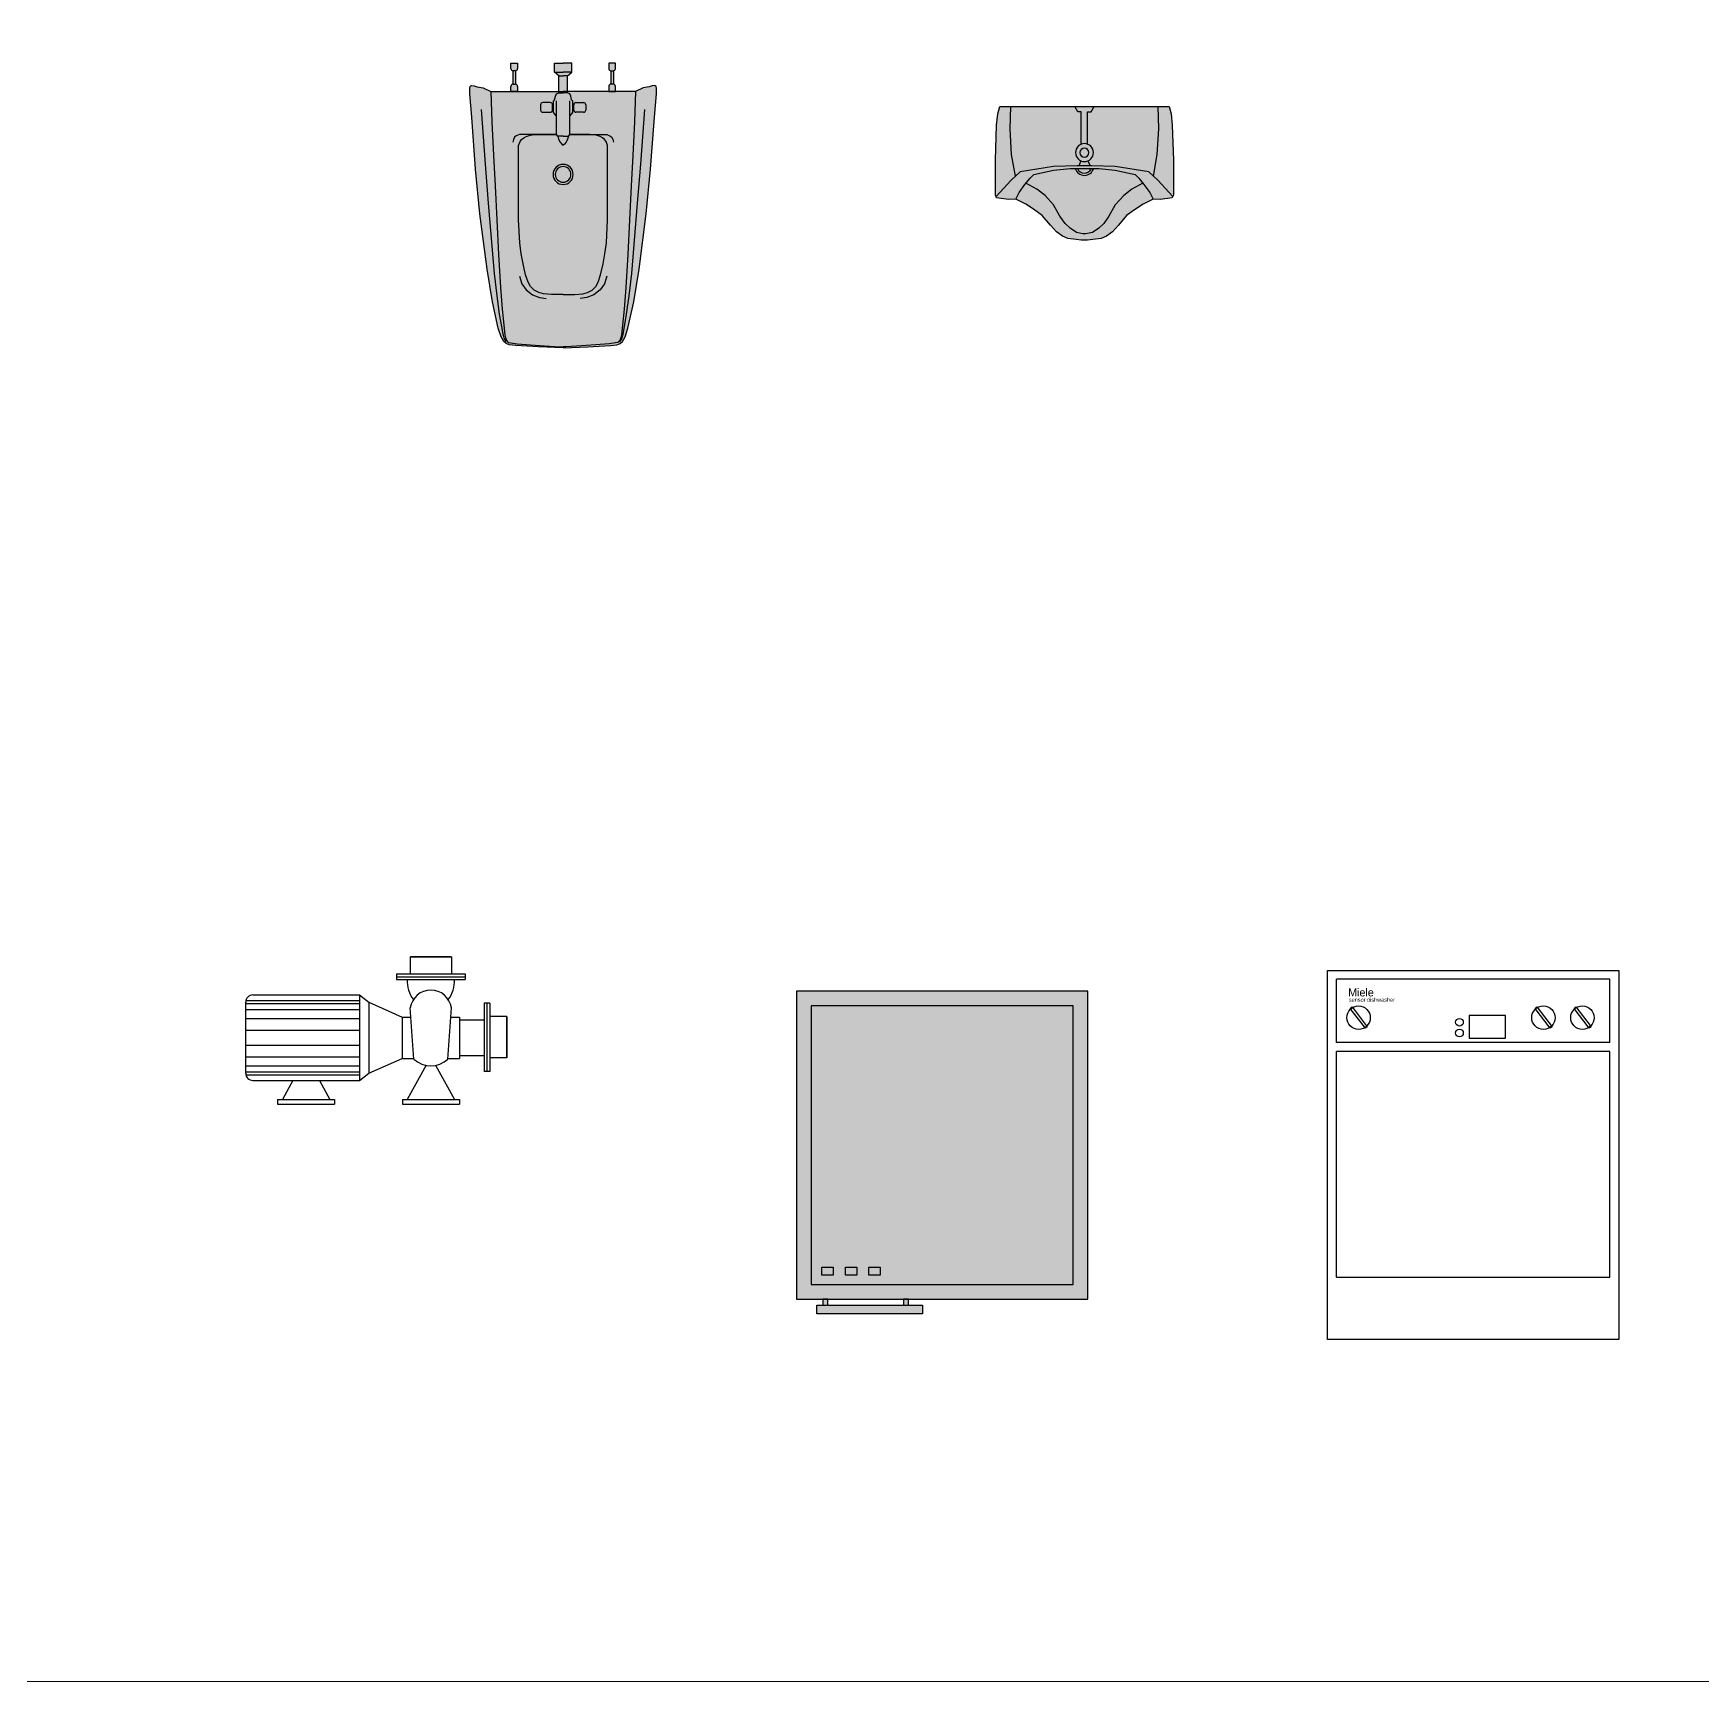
# Model space of a CAD drawing. Header units: millimetres. Extents: x 21129 to 2803301, y -510327 to 166837.
# Drawn here: x 324100 to 327854, y -266032 to -262325 of the extents above; entities that cross this region are included whole.
import ezdxf

# ---------------------------------------------------------------- set-up
doc = ezdxf.new("R2010")
doc.units = ezdxf.units.MM
doc.layers.add('....03_TNT_A_THIN', color=251, linetype='Continuous', lineweight=13, transparency=0.5)
doc.layers.add('....12_TNT_F_FURNITURE', color=27, linetype='Continuous', transparency=0.5)
doc.layers.add('....20_TNT_N_TEXT', color=9, linetype='Continuous')
doc.layers.add('TNT-Funiture', color=27, linetype='Continuous')
doc.styles.add('.TNT_A_TXT_3_NOTE', font='uromans.shx', dxfattribs={"width": 0.8})

# ---------------------------------------------------------------- blocks, each defined once
blk = doc.blocks.new('A$C36EE7307')
at = {"layer": 'TNT-Funiture'}
h = blk.add_hatch(color=253, dxfattribs=at)
h.paths.add_polyline_path([(257.430001927889, 17.49046687793452), (41.45990524219815, 17.49046687793452), (41.45990524219815, 0.0005296106683090329), (257.430001927889, 0.0005296106683090329)])
h.paths.add_polyline_path([(64.20281191158574, 29.97887991031166), (53.5474314232124, 29.97887991025345), (53.5474314232124, 17.49046687793452), (64.20281191158574, 17.49046687793452)])
h.paths.add_polyline_path([(229.1648232707521, 29.97887991031166), (218.5094427823788, 29.97887991031166), (218.5094427823788, 17.49046687793452), (229.1648232707521, 17.49046687793452)])
h.paths.add_polyline_path([(0.0007610924076288939, 29.97887991031166), (595.0007610924076, 29.97887991031166), (595.0007610924076, 658.9788799103117), (0.0007610924076288939, 658.9788799103117)])
for points in [[(0.0007610924076288939, 29.97887991031166), (595.0007610924076, 29.97887991031166), (595.0007610924076, 658.9788799103117), (0.0007610924076288939, 658.9788799103117)], [(30.00076109240763, 59.97887991031166), (565.0007610924076, 59.97887991031166), (565.0007610924076, 628.9788799103117), (30.00076109229121, 628.9788799103117)], [(51.83108210202772, 95.57782688736916), (74.95052098610904, 95.57782688736916), (74.95052098610904, 78.78407360299025), (51.83108210202772, 78.78407360299025)], [(99.96044030354824, 95.57782688736916), (123.079879187746, 95.57782688736916), (123.079879187746, 78.78407360299025), (99.96044030354824, 78.78407360299025)], [(148.0897985051852, 95.57782688736916), (171.2092373893829, 95.57782688736916), (171.2092373893829, 78.78407360299025), (148.0897985051852, 78.78407360299025)], [(41.45990524219815, 17.49046687793452), (257.430001927889, 17.49046687793452), (257.430001927889, 0.0005296106683090329), (41.45990524219815, 0.0005296106683090329)], [(53.5474314232124, 17.49046687793452), (64.20281191158574, 17.49046687793452), (64.20281191158574, 29.97887991031166), (53.5474314232124, 29.97887991031166)], [(218.5094427823788, 17.49046687793452), (229.1648232707521, 17.49046687793452), (229.1648232707521, 29.97887991031166), (218.5094427823788, 29.97887991031166)]]:
    blk.add_lwpolyline(points, close=True, dxfattribs=at)
blk = doc.blocks.new('A$C732C0737')
at = {"layer": 'TNT-Funiture'}
blk.add_hatch(color=253, dxfattribs=at).paths.add_polyline_path([(415.2480752014089, 519.0697327528615), (420.0005556308315, 571.4521077593672), (420.0005556308315, 584.003619707597), (419.0239381818683, 587.5623953340692), (417.3822586252354, 589.4786529513658), (415.1933525497443, 590.0000957435695), (410.2683138797292, 588.9311469484819), (403.1543691336992, 587.0148893307778), (389.6789128461969, 584.8522499940591), (372.6328002632363, 576.3248835066915), (327.5103265807265, 576.3248835067498), (327.5103265807265, 588.0967426954885, 0.3857342925215215), (323.0005556308897, 593.0726522081532), (323.0005556308897, 623.2523270421661, 0.3857342925215215), (327.5103265807265, 628.2282365548308), (327.5103265807265, 640.0000957435695), (312.4907846809365, 640.0000957435695), (312.4907846809947, 628.2282365548308, 0.3857342925245515), (317.0005556308897, 623.2523270421661), (317.0005556308897, 593.0726522081532, 0.3857342925267025), (312.4907846809947, 588.0967426954885), (312.4907846809947, 576.3248835067498), (219.7684752604691, 576.3248835067498), (219.7684752604691, 611.5829611382796), (229.2560166617623, 620.080666102469), (229.2560166617623, 640.0000957435695), (210.0005556308897, 640.0000957435695), (190.7450946000172, 640.0000957435695), (190.7450946000172, 620.080666102469), (200.2326360012521, 611.5829611383379), (200.2326360012521, 576.3248835067498), (107.5103265807847, 576.324883506808), (107.5103265807847, 588.0967426954885, 0.3857342925267025), (103.0005556308897, 593.0726522081532), (103.0005556308897, 623.2523270421661, 0.3857342925245515), (107.5103265807847, 628.2282365548308), (107.5103265807847, 640.0000957435695), (92.4907846810529, 640.0000957435695), (92.4907846810529, 628.2282365548308, 0.3857342925215215), (97.00055563088972, 623.2523270421661), (97.00055563088972, 593.0726522081532, 0.3857342925215215), (92.4907846810529, 588.0967426954885), (92.4907846809947, 576.3248835067498), (47.36831099860137, 576.3248835067498), (30.32219841558253, 584.8522499941173), (16.84674212703248, 587.0148893310106), (9.732797383214347, 588.9311469481327), (4.807758712209761, 590.0000957435695), (2.618852636602242, 589.4786529513076), (0.9771730796783231, 587.5623953339527), (0.0005556308897212148, 584.0036197073641), (0.0005556308897212148, 571.4521077589015), (4.753036059846636, 519.0697327592061), (13.27609235187992, 402.1230344504002), (23.01672438817332, 301.0128662549541), (38.84525470738299, 176.7569953987258), (51.02104475267697, 103.6653056099312), (64.1476425047731, 44.54180033312878), (70.72804465400986, 24.79061882110545), (76.80225901381345, 14.15536449017236), (81.8641043137759, 9.597400899394415), (88.95068773353705, 6.558755529404152), (103.6300423626089, 5.039437308791094), (154.2485018790467, 2.000791938742623), (210.0005556310061, 9.574356954544783e-05), (265.7526093820925, 2.000791938684415), (316.3710688997526, 5.039437308791094), (331.0504235283588, 6.558755529404152), (338.1370069479453, 9.59740089951083), (343.1988522479078, 14.15536449034698), (349.2730666077696, 24.79061882122187), (355.8534687570063, 44.5418003333034), (368.9800665093353, 103.6653056109208), (381.1558565545129, 176.7569953986676), (396.9843868737225, 301.012866254081), (406.7250189099577, 402.1230344481883)])
for p, q in [((92.4907846809947, 640.0000957435695), (107.5103265807265, 640.0000957435695)), ((92.4907846809947, 628.2282365548308), (92.4907846809947, 640.0000957435695)), ((92.4907846809947, 640.0000957435695), (107.5103265807265, 640.0000957435695)), ((107.5103265807265, 640.0000957435695), (107.5103265807265, 628.2282365548308)), ((190.7450946000172, 620.080666102469), (190.7450946000172, 640.0000957435695)), ((190.7450946000172, 640.0000957435695), (210.0005556308897, 640.0000957435695)), ((229.2560166617623, 640.0000957435695), (210.0005556308897, 640.0000957435695)), ((229.2560166617623, 620.080666102469), (229.2560166617623, 640.0000957435695)), ((327.5103265807265, 640.0000957435695), (312.4907846809947, 640.0000957435695)), ((312.4907846809947, 640.0000957435695), (312.4907846809947, 628.2282365548308)), ((327.5103265807265, 640.0000957435695), (312.4907846809947, 640.0000957435695)), ((327.5103265807265, 628.2282365548308), (327.5103265807265, 640.0000957435695)), ((97.00055563088972, 623.2282365548308), (97.00055563088972, 593.0967426954885)), ((102.5103265807265, 623.2282365548308), (97.4907846809947, 623.2282365548308)), ((103.0005556308897, 623.2282365548308), (103.0005556308897, 593.0967426954885)), ((200.2326360012521, 611.5829611383379), (190.7450946000172, 620.080666102469)), ((190.7450946000172, 620.080666102469), (210.0005556308897, 620.080666102469)), ((200.2326360012521, 576.3248835067498), (200.2326360012521, 611.5829611383379)), ((200.2326360012521, 611.5829611383379), (210.0005556308897, 611.5829611383379)), ((229.2560166617623, 620.080666102469), (210.0005556308897, 620.080666102469)), ((219.7684752604691, 611.5829611383379), (210.0005556308897, 611.5829611383379)), ((219.7684752604691, 611.5829611383379), (229.2560166617623, 620.080666102469)), ((219.7684752604691, 576.3248835067498), (219.7684752604691, 611.5829611383379)), ((317.0005556308897, 623.2282365548308), (317.0005556308897, 593.0967426954885)), ((317.4907846809947, 623.2282365548308), (322.5103265807265, 623.2282365548308)), ((323.0005556308897, 623.2282365548308), (323.0005556308897, 593.0967426954885)), ((0.0005556308897212148, 584.0036197073641), (0.9771730797947384, 587.5623953339527)), ((0.0005556308897212148, 571.452107759018), (0.0005556308897212148, 584.0036197073641)), ((4.75303606025409, 519.0697327555972), (0.0005556308897212148, 571.452107759018)), ((0.9771730797947384, 587.5623953339527), (2.618852636544034, 589.4786529513658)), ((2.618852636544034, 589.4786529513658), (4.807758712151553, 590.0000957435695)), ((4.807758712151553, 590.0000957435695), (9.732797382224817, 588.9311469483073)), ((9.732797382224817, 588.9311469483073), (16.84674212796381, 587.0148893308942)), ((16.84674212796381, 587.0148893308942), (30.32219841558253, 584.8522499941173)), ((30.32219841558253, 584.8522499941173), (47.36831099865958, 576.3248835067498)), ((47.36831099865958, 576.3248835067498), (49.80346900771838, 508.1059783943347)), ((47.36831099865958, 576.3248835067498), (210.0005556308897, 576.3248835067498)), ((92.4907846809947, 576.3248835067498), (92.4907846809947, 588.0967426954885)), ((107.5103265807265, 576.3248835067498), (92.4907846809947, 576.3248835067498)), ((97.4907846809947, 593.0967426954885), (102.5103265807265, 593.0967426954885)), ((107.5103265807265, 588.0967426954885), (107.5103265807265, 576.3248835067498)), ((190.8750625280663, 557.9458822736633), (192.8245618910878, 565.7478093339596)), ((192.8245618910878, 565.7478093339596), (195.1639519997407, 571.5992457003449)), ((195.1639519997407, 571.5992457003449), (200.2326360012521, 573.5497274654335)), ((200.2326360012521, 573.5497274654335), (200.2326360012521, 576.3248835067498)), ((200.2326360012521, 573.5497274654335), (210.0005556308897, 573.5497274654335)), ((372.6328002631199, 576.3248835067498), (210.0005556308897, 576.3248835067498)), ((219.7684752604691, 573.5497274654335), (210.0005556308897, 573.5497274654335)), ((219.7684752604691, 573.5497274654335), (219.7684752604691, 576.3248835067498)), ((224.8371592619806, 571.5992457003449), (219.7684752604691, 573.5497274654335)), ((227.1765493706334, 565.7478093339596), (224.8371592619806, 571.5992457003449)), ((229.1260487337131, 557.9458822736633), (227.1765493706334, 565.7478093339596)), ((312.4907846809947, 588.0967426954885), (312.4907846809947, 576.3248835067498)), ((312.4907846809947, 576.3248835067498), (327.5103265807265, 576.3248835067498)), ((322.5103265807265, 593.0967426954885), (317.4907846809947, 593.0967426954885)), ((327.5103265807265, 576.3248835067498), (327.5103265807265, 588.0967426954885)), ((372.6328002631199, 576.3248835067498), (370.1976422540029, 508.1059783943347)), ((389.6789128461387, 584.8522499941173), (372.6328002631199, 576.3248835067498)), ((403.1543691337574, 587.0148893308942), (389.6789128461387, 584.8522499941173)), ((410.2683138794964, 588.9311469483073), (403.1543691337574, 587.0148893308942)), ((415.1933525496279, 590.0000957435695), (410.2683138794964, 588.9311469483073)), ((417.3822586252354, 589.4786529513658), (415.1933525496279, 590.0000957435695)), ((415.2480752015254, 519.0697327555972), (420.0005556308897, 571.452107759018)), ((419.0239381819265, 587.5623953339527), (417.3822586252354, 589.4786529513658)), ((420.0005556308897, 584.0036197073641), (419.0239381819265, 587.5623953339527)), ((420.0005556308897, 571.452107759018), (420.0005556308897, 584.0036197073641)), ((35.19252095307456, 413.0867798829568), (26.51373262575362, 535.7070079168188)), ((159.293253685697, 546.7043459827546), (159.293253685697, 534.8589645000757)), ((181.1962823107024, 551.7043459827546), (164.293253685697, 551.7043459827546)), ((164.293253685697, 529.8589645000757), (181.1962823107024, 529.8589645000757)), ((186.1962823107024, 534.8589645000757), (186.1962823107024, 546.7043459827546)), ((188.5356724193553, 555.2152095883503), (189.7053642140818, 555.9954005085747)), ((188.5356724193553, 529.078773579793), (188.5356724193553, 555.2152095883503)), ((195.0005556308897, 520.8867555237957), (188.5356724193553, 529.078773579793)), ((189.7053642140818, 555.9954005085747), (190.8750625280663, 557.9458822736633)), ((195.0005556308897, 480.0000957435695), (195.0005556308897, 555.2152095883503)), ((225.0005556308897, 480.0000957435695), (225.0005556308897, 555.2152095883503)), ((225.0005556308897, 520.8867555237957), (231.465438842366, 529.078773579793)), ((230.2957470476395, 555.9954005085747), (229.1260487337131, 557.9458822736633)), ((231.465438842366, 555.2152095883503), (230.2957470476395, 555.9954005085747)), ((231.465438842366, 529.078773579793), (231.465438842366, 555.2152095883503)), ((233.8048289510189, 534.8589645000757), (233.8048289510189, 546.7043459827546)), ((238.8048289510189, 551.7043459827546), (255.7078575760243, 551.7043459827546)), ((255.7078575760243, 529.8589645000757), (238.8048289510189, 529.8589645000757)), ((260.7078575760243, 546.7043459827546), (260.7078575760243, 534.8589645000757)), ((384.8085903087049, 413.0867798829568), (393.4873786359676, 535.7070079168188)), ((13.27609235176351, 402.1230344505166), (4.75303606025409, 519.0697327555972)), ((49.80346900771838, 508.1059783943347), (53.45620276179397, 432.5779007315286)), ((370.1976422540029, 508.1059783943347), (366.5449084999273, 432.5779007315286)), ((406.7250189099577, 402.1230344505166), (415.2480752015254, 519.0697327555972)), ((98.52487659326289, 468.3298668324132), (96.99264234036673, 462.1978335278691)), ((100.8232279726653, 473.4398990506888), (98.52487659326289, 468.3298668324132)), ((104.653820124222, 477.0169251749176), (100.8232279726653, 473.4398990506888)), ((111.5853560303221, 480.0000957435695), (104.653820124222, 477.0169251749176)), ((110.0005556308897, 455.2821806381107), (113.168883805396, 463.9669532039552)), ((110.0005556308897, 445.978042966628), (110.0005556308897, 455.2821806381107)), ((195.0005556308897, 480.0000957435695), (111.5853560303221, 480.0000957435695)), ((113.168883805396, 463.9669532039552), (116.7053335540113, 468.7918258595746)), ((116.7053335540113, 468.7918258595746), (121.5277721412713, 472.6517168409773)), ((121.5277721412713, 472.6517168409773), (126.6717014189344, 475.2249834478716)), ((126.6717014189344, 475.2249834478716), (133.4231102257036, 477.4765894966549)), ((133.4231102257036, 477.4765894966549), (140.1745190324727, 479.0848833580967)), ((140.1745190324727, 479.0848833580967), (150.7838747975184, 480.0000957435695)), ((150.7838747975184, 480.0000957435695), (195.0005556308897, 480.0000957435695)), ((197.8932458925992, 476.0257017136901), (195.0005556308897, 480.0000957435695)), ((197.8932458925992, 476.0257017136901), (199.8427387363627, 469.0039745024987)), ((210.0005556308897, 476.0257017136901), (197.8932458925992, 476.0257017136901)), ((199.8427387363627, 469.0039745024987), (203.3518336782581, 462.7624382115318)), ((203.3518336782581, 462.7624382115318), (207.2508193658432, 457.6911838366068)), ((207.2508193658432, 457.6911838366068), (210.0005556308897, 455.7407020715182)), ((210.0005556308897, 476.0257017136901), (222.107865369122, 476.0257017136901)), ((212.7502918959362, 457.6911838366068), (210.0005556308897, 455.7407020715182)), ((216.6492775834631, 462.7624382115318), (212.7502918959362, 457.6911838366068)), ((220.1583725253586, 469.0039745024987), (216.6492775834631, 462.7624382115318)), ((222.107865369122, 476.0257017136901), (220.1583725253586, 469.0039745024987)), ((222.107865369122, 476.0257017136901), (225.0005556308897, 480.0000957435695)), ((269.2172364642029, 480.0000957435695), (225.0005556308897, 480.0000957435695)), ((225.0005556308897, 480.0000957435695), (308.4157552313991, 480.0000957435695)), ((279.8265922292485, 479.0848833580967), (269.2172364642029, 480.0000957435695)), ((286.5780010360177, 477.4765894966549), (279.8265922292485, 479.0848833580967)), ((293.3294098427868, 475.2249834478716), (286.5780010360177, 477.4765894966549)), ((298.47333912045, 472.6517168409773), (293.3294098427868, 475.2249834478716)), ((303.2957777077099, 468.7918258595746), (298.47333912045, 472.6517168409773)), ((306.8322274563252, 463.9669532039552), (303.2957777077099, 468.7918258595746)), ((310.0005556308897, 455.2821806381107), (306.8322274563252, 463.9669532039552)), ((308.4157552313991, 480.0000957435695), (315.3472911374993, 477.0169251749176)), ((310.0005556308897, 445.978042966628), (310.0005556308897, 455.2821806381107)), ((315.3472911374993, 477.0169251749176), (319.1778832890559, 473.4398990506888)), ((319.1778832890559, 473.4398990506888), (321.4762346684583, 468.3298668324132)), ((321.4762346684583, 468.3298668324132), (323.0084689214127, 462.1978335278691)), ((42.49799498042557, 325.3767628507339), (35.19252095307456, 413.0867798829568)), ((53.45620276179397, 432.5779007315286), (57.10894303506939, 364.3589956191136)), ((110.0005556308897, 287.6127240193891), (110.0005556308897, 445.978042966628)), ((310.0005556308897, 287.6127240193891), (310.0005556308897, 445.978042966628)), ((366.5449084999273, 432.5779007315286), (362.8921682266518, 364.3589956191136)), ((377.5031162813539, 325.3767628507339), (384.8085903087049, 413.0867798829568)), ((23.01672438823152, 301.0128662544303), (13.27609235176351, 402.1230344505166)), ((396.9843868734897, 301.0128662544303), (406.7250189099577, 402.1230344505166)), ((57.10894303506939, 364.3589956191136), (60.76168330840301, 287.6127240193891)), ((362.8921682266518, 364.3589956191136), (359.2394279533182, 287.6127240193891)), ((38.84525470709195, 176.7569953989587), (23.01672438823152, 301.0128662544303)), ((55.7148062249762, 167.1964132337016), (42.49799498042557, 325.3767628507339)), ((364.286305036745, 167.1964132337016), (377.5031162813539, 325.3767628507339)), ((381.1558565546293, 176.7569953989587), (396.9843868734897, 301.0128662544303)), ((60.76168330840301, 287.6127240193891), (64.4144170624204, 209.6482495538075)), ((112.442162555235, 236.1377487625577), (110.0005556308897, 287.6127240193891)), ((307.5589487065445, 236.1377487625577), (310.0005556308897, 287.6127240193891)), ((359.2394279533182, 287.6127240193891), (355.5866941993008, 209.6482495538075)), ((115.9716432169662, 211.1472547205049), (112.442162555235, 236.1377487625577)), ((304.029468044755, 211.1472547205049), (307.5589487065445, 236.1377487625577)), ((64.4144170624204, 209.6482495538075), (69.2847330806544, 135.3383747567423)), ((119.7726248985855, 188.6014791366761), (115.9716432169662, 211.1472547205049)), ((125.7455951812444, 163.8826264313539), (119.7726248985855, 188.6014791366761)), ((294.255516080535, 163.8826264313539), (300.2284863631357, 188.6014791366761)), ((300.2284863631357, 188.6014791366761), (304.029468044755, 211.1472547205049)), ((355.5866941993008, 209.6482495538075), (350.7163781810668, 135.3383747567423)), ((51.02104475267697, 103.6653056099894), (38.84525470709195, 176.7569953989587)), ((61.47123935219133, 116.8021460214513), (55.7148062249762, 167.1964132337016)), ((111.9000080190599, 160.9204652900225), (116.7703240372939, 143.8657323152875)), ((131.1755634241272, 147.5844765902148), (125.7455951812444, 163.8826264313539)), ((288.8255478375941, 147.5844765902148), (294.255516080535, 163.8826264313539)), ((308.1011032426613, 160.9204652900225), (303.2307872244273, 143.8657323152875)), ((358.5298719095299, 116.8021460214513), (364.286305036745, 167.1964132337016)), ((368.9800665090443, 103.6653056099894), (381.1558565546293, 176.7569953989587)), ((67.22767247940646, 76.0067834482179), (61.47123935219133, 116.8021460214513)), ((69.2847330806544, 135.3383747567423), (72.93747335398803, 86.61058156407671)), ((116.7703240372939, 143.8657323152875), (126.5109560737619, 130.4655900801881)), ((126.5109560737619, 130.4655900801881), (141.1219041284639, 119.5018357189838)), ((136.3340371664963, 137.8055938286125), (131.1755634241272, 147.5844765902148)), ((145.0219850513386, 129.9281557803624), (136.3340371664963, 137.8055938286125)), ((141.1219041284639, 119.5018357189838), (156.9504344473244, 113.4108660342754)), ((155.3389325360185, 124.2238037824281), (145.0219850513386, 129.9281557803624)), ((165.6558735014405, 121.2358026506263), (155.3389325360185, 124.2238037824281)), ((156.9504344473244, 113.4108660342754), (171.5613825020264, 110.9744781604386)), ((183.9252857379615, 120.0000957435695), (165.6558735014405, 121.2358026506263)), ((210.0005556308897, 120.0000957435695), (183.9252857379615, 120.0000957435695)), ((210.0005556308897, 120.0000957435695), (236.0758255237597, 120.0000957435695)), ((236.0758255237597, 120.0000957435695), (254.3452377602807, 121.2358026506263)), ((263.0506768143969, 113.4108660342754), (248.4397287597531, 110.9744781604386)), ((254.3452377602807, 121.2358026506263), (264.6621787257027, 124.2238037824281)), ((278.8792071333155, 119.5018357189838), (263.0506768143969, 113.4108660342754)), ((264.6621787257027, 124.2238037824281), (274.9791262103827, 129.9281557803624)), ((274.9791262103827, 129.9281557803624), (283.667074095225, 137.8055938286125)), ((293.4901551879593, 130.4655900801881), (278.8792071333155, 119.5018357189838)), ((283.667074095225, 137.8055938286125), (288.8255478375941, 147.5844765902148)), ((303.2307872244273, 143.8657323152875), (293.4901551879593, 130.4655900801881)), ((350.7163781810668, 135.3383747567423), (347.0636379077914, 86.61058156407671)), ((352.7734387823148, 76.0067834482179), (358.5298719095299, 116.8021460214513)), ((64.14764250465669, 44.54180033353623), (51.02104475267697, 103.6653056099894)), ((72.02469899889547, 48.16995285212761), (67.22767247940646, 76.0067834482179)), ((72.93747335398803, 86.61058156407671), (76.59020710800542, 51.2829306065687)), ((347.0636379077914, 86.61058156407671), (343.4109041537158, 51.2829306065687)), ((347.9764122628258, 48.16995285212761), (352.7734387823148, 76.0067834482179)), ((355.8534687570645, 44.54180033353623), (368.9800665090443, 103.6653056099894)), ((70.72804465406807, 24.79061882110545), (64.14764250465669, 44.54180033353623)), ((74.90291882213205, 30.89191021589795), (72.02469899889547, 48.16995285212761)), ((76.59020710800542, 51.2829306065687), (79.02536511712242, 29.35542188410182)), ((343.4109041537158, 51.2829306065687), (340.9757461445988, 29.35542188410182)), ((345.0981924395892, 30.89191021589795), (347.9764122628258, 48.16995285212761)), ((349.2730666076532, 24.79061882110545), (355.8534687570645, 44.54180033353623)), ((76.80225901387166, 14.15536449017236), (70.72804465406807, 24.79061882110545)), ((77.78113864536863, 20.33311332721496), (74.90291882213205, 30.89191021589795)), ((81.86410431371769, 9.597400899452623), (76.80225901387166, 14.15536449017236)), ((81.61875855713151, 14.57376875809859), (77.78113864536863, 20.33311332721496)), ((79.02536511712242, 29.35542188410182), (80.35923138674116, 23.09792087209644)), ((80.35923138674116, 23.09792087209644), (81.85498387174448, 18.4213290460757)), ((81.85498387174448, 18.4213290460757), (83.3507363567478, 15.61537752201548)), ((88.95068773353705, 6.558755529404152), (81.86410431371769, 9.597400899452623)), ((83.3507363567478, 15.61537752201548), (85.03346116200555, 13.37061094550882)), ((85.03346116200555, 13.37061094550882), (86.7161859672633, 12.24823212163756)), ((86.7161859672633, 12.24823212163756), (88.00055563088972, 11.68703824531985)), ((88.00055563088972, 11.68703824531985), (92.17818332486786, 10.96045592991868)), ((103.6300423627254, 5.039437308732886), (88.95068773353705, 6.558755529404152)), ((92.17818332486786, 10.96045592991868), (106.524638562114, 9.028224662586581)), ((154.2485018804437, 2.000791938684415), (103.6300423627254, 5.039437308732886)), ((106.524638562114, 9.028224662586581), (136.3211290356121, 6.543933696579188)), ((136.3211290356121, 6.543933696579188), (157.8408151510521, 4.887736742966808)), ((210.0005556308897, 9.574356954544783e-05), (154.2485018804437, 2.000791938684415)), ((157.8408151510521, 4.887736742966808), (179.6363962662872, 3.507565174310002)), ((179.6363962662872, 3.507565174310002), (203.9150193408132, 2.403436848137062)), ((203.9150193408132, 2.403436848137062), (210.0005556308897, 2.403436848137062)), ((216.0860919209081, 2.403436848137062), (210.0005556308897, 2.403436848137062)), ((210.0005556308897, 9.574356954544783e-05), (265.7526093813358, 2.000791938684415)), ((240.364714995434, 3.507565174310002), (216.0860919209081, 2.403436848137062)), ((262.1602961106692, 4.887736742966808), (240.364714995434, 3.507565174310002)), ((283.6799822261091, 6.543933696579188), (262.1602961106692, 4.887736742966808)), ((265.7526093813358, 2.000791938684415), (316.3710688990541, 5.039437308732886)), ((313.4764726996073, 9.028224662586581), (283.6799822261091, 6.543933696579188)), ((327.8229279368534, 10.96045592991868), (313.4764726996073, 9.028224662586581)), ((316.3710688990541, 5.039437308732886), (331.0504235281842, 6.558755529404152)), ((332.0005556308897, 11.68703824531985), (327.8229279368534, 10.96045592991868)), ((331.0504235281842, 6.558755529404152), (338.1370069480035, 9.597400899452623)), ((333.2849252944579, 12.24823212163756), (332.0005556308897, 11.68703824531985)), ((334.9676500997157, 13.37061094550882), (333.2849252944579, 12.24823212163756)), ((336.6503749049734, 15.61537752201548), (334.9676500997157, 13.37061094550882)), ((338.1461273899768, 18.4213290460757), (336.6503749049734, 15.61537752201548)), ((338.1370069480035, 9.597400899452623), (343.1988522478496, 14.15536449017236)), ((339.6418798749801, 23.09792087209644), (338.1461273899768, 18.4213290460757)), ((338.3823527046479, 14.57376875809859), (342.2199726163526, 20.33311332721496)), ((340.9757461445988, 29.35542188410182), (339.6418798749801, 23.09792087209644)), ((342.2199726163526, 20.33311332721496), (345.0981924395892, 30.89191021589795)), ((343.1988522478496, 14.15536449017236), (349.2730666076532, 24.79061882110545))]:
    blk.add_line(p, q, dxfattribs=at)
for centre, radius, start, end in [((97.4907846809947, 628.2282365548308), 5, 180, 270), ((102.5103265807265, 628.2282365548308), 5, 270, 0), ((317.4907846809947, 628.2282365548308), 5, 180, 270), ((322.5103265807265, 628.2282365548308), 5, 270, 0), ((97.4907846809947, 588.0967426954885), 5, 90, 180), ((102.5103265807265, 588.0967426954885), 5, 0, 90), ((317.4907846809947, 588.0967426954885), 5, 90, 180), ((322.5103265807265, 588.0967426954885), 5, 0, 90), ((164.293253685697, 546.7043459827546), 5, 90, 180), ((164.293253685697, 534.8589645000757), 5, 180, 270), ((181.1962823107024, 546.7043459827546), 5, 0, 90), ((181.1962823107024, 534.8589645000757), 5, 270, 0), ((238.8048289510189, 546.7043459827546), 5, 90, 180), ((238.8048289510189, 534.8589645000757), 5, 180, 270), ((255.7078575760243, 546.7043459827546), 5, 0, 90), ((255.7078575760243, 534.8589645000757), 5, 270, 0), ((210.0005556308897, 390.0000957435695), 22.64668667008922, 90, 270), ((210.0005556308897, 390.0000957435695), 17.64668667008922, 90, 270), ((210.0005556308897, 390.0000957435695), 22.64668667008922, 270, 90), ((210.0005556308897, 390.0000957435695), 17.64668667008922, 270, 90)]:
    blk.add_arc(centre, radius, start, end, dxfattribs=at)
blk = doc.blocks.new('A$C65723F8F')
at = {"layer": 'TNT-Funiture'}
blk.add_hatch(color=253, dxfattribs=at).paths.add_polyline_path([(9.413382000871934, 300.0130717582069), (4.941146139404736, 283.5218104013475), (2.385578055225778, 258.6176344893174), (-0.0009037716081365943, 179.4351260478725), (-0.0009037716081365943, 100.8911897356156), (2.385578055225778, 95.00432911113603), (29.37694238161203, 91.39875635202043), (45.45691116008675, 91.85794912150595), (67.96885861142073, 80.8372661882313), (85.42710695584537, 69.8165751885972), (105.1824952750467, 55.12231783359312), (123.5596040284727, 33.54013667016989), (136.8830026269425, 18.38668654562207), (150.6658314302331, 8.743581920862198), (162.7473344830796, 3.828758471936453), (181.2751892842934, 1.274486087728292), (192.7752401394537, 0.0002776405308395624), (200.0076256400207, 0.0002776405308395624), (207.2400111404713, 0.0002776405308395624), (218.7400619955733, 1.274486087728292), (237.2679167967872, 3.828758471936453), (249.3494198498665, 8.743581920862198), (263.1322486529825, 18.38668654562207), (276.4556472515687, 33.54013667016989), (294.8327560047619, 55.12231783359312), (314.5881443244289, 69.8165751885972), (332.0463926686207, 80.8372661882313), (354.5583401198382, 91.85794912150595), (370.638308898313, 91.39875635202043), (397.6296732248156, 95.00432911113603), (400.0161550519406, 100.8911897356156), (400.0161550519406, 179.4351260478725), (397.6296732248156, 258.6176344893174), (395.0741051408113, 283.5218104013475), (390.6018692789366, 300.0130717582069), (200.0076256400207, 300.0130717582069)])
for p, q in [((2.385578055225778, 258.6176344893174), (4.941146139404736, 283.5218104013475)), ((4.941146139404736, 283.5218104013475), (9.413382000871934, 300.0130717582069)), ((9.413382000871934, 300.0130717582069), (200.0076256400207, 300.0130717582069)), ((33.05236192292068, 250.3162371411454), (34.33015148894629, 300.0130717582069)), ((184.9711244289647, 288.1362593294471), (178.3002389561152, 300.0130717582069)), ((192.8317326073302, 288.1362593294471), (184.9711244289647, 288.1362593294471)), ((192.8317326073302, 215.4880391677143), (192.8317326073302, 288.1362593294471)), ((200.0076256400207, 300.0130717582069), (390.6018692789366, 300.0130717582069)), ((207.1835186725366, 288.1362593294471), (215.0441268510767, 288.1362593294471)), ((207.1835186725366, 215.4880391677143), (207.1835186725366, 288.1362593294471)), ((215.0441268510767, 288.1362593294471), (221.7150123237516, 300.0130717582069)), ((366.9628893570625, 250.3162371411454), (365.6850997912115, 300.0130717582069)), ((390.6018692789366, 300.0130717582069), (395.0741051408113, 283.5218104013475)), ((395.0741051408113, 283.5218104013475), (397.6296732248156, 258.6176344893174)), ((-0.0009037716081365943, 179.4351260478725), (2.385578055225778, 258.6176344893174)), ((36.24681926635094, 192.2064960353309), (33.05236192292068, 250.3162371411454)), ((363.7684320135158, 192.2064960353309), (366.9628893570625, 250.3162371411454)), ((397.6296732248156, 258.6176344893174), (400.0161550519406, 179.4351260478725)), ((44.88610654749209, 143.718117832148), (36.24681926635094, 192.2064960353309)), ((355.1291447327239, 143.718117832148), (363.7684320135158, 192.2064960353309)), ((-0.0009037716081365943, 100.8911897356156), (-0.0009037716081365943, 179.4351260478725)), ((55.41357437439729, 153.2538139438257), (34.96904074802296, 134.7353189924033)), ((130.8027610494173, 165.3866118019796), (55.41357437439729, 153.2538139438257)), ((86.0803582421504, 147.5066970461048), (130.8027610494173, 157.085222520167)), ((183.8307573685306, 167.3023201233591), (130.8027610494173, 165.3866118019796)), ((130.8027610494173, 157.085222520167), (167.8584706516122, 160.9166391627514)), ((167.8584706516122, 160.9166391627514), (200.0076256400207, 160.9166391627514)), ((200.0076256400207, 167.3023201233591), (183.8307573685306, 167.3023201233591)), ((192.2462361059734, 178.1382904566126), (187.289332393324, 167.2745232281159)), ((216.184493911569, 167.3023201233591), (200.0076256400207, 167.3023201233591)), ((200.0076256400207, 160.9166391627514), (232.1567806281964, 160.9166391627514)), ((207.7690151738934, 178.1382904566126), (212.7259188865428, 167.2745232281159)), ((269.2124902306823, 165.3866118019796), (216.184493911569, 167.3023201233591)), ((232.1567806281964, 160.9166391627514), (269.2124902306823, 157.085222520167)), ((344.6016769057605, 153.2538139438257), (269.2124902306823, 165.3866118019796)), ((269.2124902306823, 157.085222520167), (313.9348930380074, 147.5066970461048)), ((365.0462105320184, 134.7353189924033), (344.6016769057605, 153.2538139438257)), ((400.0161550519406, 179.4351260478725), (400.0161550519406, 100.8911897356156)), ((34.96904074802296, 134.7353189924033), (1.183287345338613, 97.97008303314215)), ((52.85800629016012, 106.6383066332783), (66.274724922725, 125.1567935183411)), ((66.274724922725, 125.1567935183411), (77.77477577788522, 139.2052996978746)), ((93.10816218808759, 114.301123785961), (68.5520754660829, 127.9388136664638)), ((77.77477577788522, 139.2052996978746), (86.0803582421504, 147.5066970461048)), ((111.6360169890686, 100.2526176064275), (93.10816218808759, 114.301123785961)), ((306.9070890921284, 114.301123785961), (288.3792342908564, 100.2526176064275)), ((331.4631758138421, 127.9388136664638), (306.9070890921284, 114.301123785961)), ((313.9348930380074, 147.5066970461048), (322.2404755019234, 139.2052996978746)), ((322.2404755019234, 139.2052996978746), (333.7405263572, 125.1567935183411)), ((333.7405263572, 125.1567935183411), (347.1572449899977, 106.6383066332783)), ((398.83196393447, 97.97008303314215), (365.0462105320184, 134.7353189924033)), ((2.385578055225778, 95.00432911113603), (-0.0009037716081365943, 100.8911897356156)), ((29.37694238161203, 91.39875635202043), (2.385578055225778, 95.00432911113603)), ((45.45691116008675, 91.85794912150595), (29.37694238161203, 91.39875635202043)), ((45.45691116008675, 91.85794912150595), (52.85800629016012, 106.6383066332783)), ((67.96885861142073, 80.8372661882313), (45.45691116008675, 91.85794912150595)), ((85.42710695584537, 69.8165751885972), (67.96885861142073, 80.8372661882313)), ((130.8027610494173, 79.17985027073883), (111.6360169890686, 100.2526176064275)), ((144.8583799889311, 53.63711029588012), (130.8027610494173, 79.17985027073883)), ((269.2124902306823, 79.17985027073883), (255.1568712910521, 53.63711029588012)), ((288.3792342908564, 100.2526176064275), (269.2124902306823, 79.17985027073883)), ((332.0463926686207, 80.8372661882313), (314.5881443244289, 69.8165751885972)), ((354.5583401198382, 91.85794912150595), (332.0463926686207, 80.8372661882313)), ((347.1572449899977, 106.6383066332783), (354.5583401198382, 91.85794912150595)), ((370.638308898313, 91.39875635202043), (354.5583401198382, 91.85794912150595)), ((397.6296732248156, 95.00432911113603), (370.638308898313, 91.39875635202043)), ((400.0161550519406, 100.8911897356156), (397.6296732248156, 95.00432911113603)), ((105.1824952750467, 55.12231783359312), (85.42710695584537, 69.8165751885972)), ((123.5596040284727, 33.54013667016989), (105.1824952750467, 55.12231783359312)), ((156.3584197965683, 37.03432366583729), (144.8583799889311, 53.63711029588012)), ((255.1568712910521, 53.63711029588012), (243.6568314837641, 37.03432366583729)), ((294.8327560047619, 55.12231783359312), (276.4556472515687, 33.54013667016989)), ((314.5881443244289, 69.8165751885972), (294.8327560047619, 55.12231783359312)), ((136.8830026269425, 18.38668654562207), (123.5596040284727, 33.54013667016989)), ((150.6658314302331, 8.743581920862198), (136.8830026269425, 18.38668654562207)), ((162.7473344830796, 3.828758471936453), (150.6658314302331, 8.743581920862198)), ((167.8584706516122, 26.8172260626452), (156.3584197965683, 37.03432366583729)), ((181.2751892842934, 1.274486087728292), (162.7473344830796, 3.828758471936453)), ((181.9140785434865, 17.23870058858301), (167.8584706516122, 26.8172260626452)), ((192.7752401394537, 0.0002776405308395624), (181.2751892842934, 1.274486087728292)), ((196.6085867421352, 14.04585607512854), (181.9140785434865, 17.23870058858301)), ((200.0076256400207, 0.0002776405308395624), (192.7752401394537, 0.0002776405308395624)), ((200.0076256400207, 14.04585607512854), (196.6085867421352, 14.04585607512854)), ((203.4066645380808, 14.04585607512854), (200.0076256400207, 14.04585607512854)), ((207.2400111404713, 0.0002776405308395624), (200.0076256400207, 0.0002776405308395624)), ((218.1011727366713, 17.23870058858301), (203.4066645380808, 14.04585607512854)), ((218.7400619955733, 1.274486087728292), (207.2400111404713, 0.0002776405308395624)), ((232.1567806281964, 26.8172260626452), (218.1011727366713, 17.23870058858301)), ((237.2679167967872, 3.828758471936453), (218.7400619955733, 1.274486087728292)), ((243.6568314837641, 37.03432366583729), (232.1567806281964, 26.8172260626452)), ((249.3494198498665, 8.743581920862198), (237.2679167967872, 3.828758471936453)), ((263.1322486529825, 18.38668654562207), (249.3494198498665, 8.743581920862198)), ((276.4556472515687, 33.54013667016989), (263.1322486529825, 18.38668654562207))]:
    blk.add_line(p, q, dxfattribs=at)
for centre, radius, start, end in [((200.0076256400207, 196.6960860233521), 20.11544043250615, 90, 270), ((200.0076256400207, 196.6960860233521), 10.11501396197127, 90, 270), ((200.0076256400207, 196.6960860233521), 20.11544043256436, 270, 90), ((200.0076256400207, 196.6960860233521), 10.11501396202948, 270, 90), ((200.0076256400207, 167.3023201232427), 21.80027372254159, 197.0327015099231, 270), ((200.0076256400207, 167.3023201232427), 16.80006048723275, 202.3397957921631, 270), ((200.0076256400207, 167.3023201233009), 21.80027372261975, 270, 342.9672984900769), ((200.0076256400789, 167.3023201233009), 16.8000604872941, 270, 337.6602042078369)]:
    blk.add_arc(centre, radius, start, end, dxfattribs=at)
blk = doc.blocks.new('maybom')
at = {"color": 0, "linetype": 'ByBlock', "lineweight": -2, "ltscale": 0.5}
for p, q in [((234.0208585993678, 331.3918379980605), (234.0208585993678, 292.9356306379195)), ((234.0208585993678, 331.3918379980605), (326.9566930397705, 331.3918379980605)), ((325.9525587368698, 331.3918379980605), (235.0249929023266, 331.3918379980605)), ((325.9525587368698, 331.3918379980605), (235.0249929023266, 331.3918379980605)), ((239.8961125007772, 331.3918379980605), (239.8961125007772, 331.3918379980605)), ((321.0814391384192, 331.3918379980605), (321.0814391384192, 331.3918379980605)), ((326.9566930397705, 331.3918379980605), (326.9566930397705, 292.9356306379195)), ((203.5763611102884, 292.9356306379195), (203.5763611102884, 280.1168948513223)), ((203.5763611102884, 292.9356306379195), (357.401190528908, 292.9356306379195)), ((203.5763611102884, 286.5262627446791), (357.401190528908, 286.5262627446791)), ((203.5763611102884, 280.1168948513223), (357.401190528908, 280.1168948513223)), ((357.401190528908, 292.9356306379195), (357.401190528908, 280.1168948513223)), ((-135.9163990538509, 233.0072286224458), (119.8929793226707, 233.0072286224458)), ((-135.9163990538509, 69.43481884454377), (-135.9163990538509, 229.6690161779989)), ((-135.9163990538509, 226.3308037335519), (119.8929793226707, 226.3308037335519)), ((-119.8929793227289, 245.6924359112745), (119.8929793226707, 245.6924359112745)), ((119.8929793226707, 245.6924359112745), (119.8929793226707, 53.4113991111517)), ((119.8929793226707, 245.6924359112745), (141.2575389641861, 229.6690161779989)), ((141.2575389641861, 229.6690161779989), (141.2575389641861, 69.43481884454377)), ((141.2575389641861, 229.6690161779989), (216.166713458224, 196.0198347379919)), ((413.1527837321919, 227.2988853424322), (400.3340479473409, 227.2988853424322)), ((400.3340479473409, 227.2988853424322), (400.3340479473409, 73.47405590233393)), ((406.7434158397664, 227.2988853424322), (406.7434158397664, 73.47405590233393)), ((413.1527837321919, 227.2988853424322), (413.1527837321919, 73.47405590233393)), ((-135.9163990538509, 212.977953955764), (119.8929793226707, 212.977953955764)), ((-135.9163990538509, 192.9486792890821), (119.8929793226707, 192.9486792890821)), ((216.166713458224, 196.0198347379919), (235.7224258103815, 196.0198347378755)), ((216.2833185593772, 196.0198347379919), (216.2833185593772, 103.0840002845507)), ((242.0325684648997, 101.4816583112115), (234.3413269939774, 216.7113738541957)), ((318.9449831742386, 101.4816583112115), (326.636224645219, 216.7113738541957)), ((325.2551258288149, 196.0198347379919), (344.6359305292426, 196.0198347379919)), ((344.6359305292426, 196.0198347379919), (344.6359305292426, 103.0840002845507)), ((344.6359305292426, 189.6104668446351), (400.3340479473409, 189.6104668446351)), ((451.6089910868614, 196.8543878491037), (413.1527837321919, 196.8543878491037)), ((451.6089910868614, 196.8543878491037), (451.6089910868614, 103.9185533956625)), ((451.6089910868614, 104.9226876987377), (451.6089910868614, 195.850253545912)), ((451.6089910868614, 104.9226876987377), (451.6089910868614, 195.850253545912)), ((451.6089910868614, 190.9791339468211), (451.6089910868614, 190.9791339468211)), ((-135.9163990538509, 166.2429797335062), (119.8929793226707, 166.2429797335062)), ((-135.9163990538509, 132.8608552890364), (119.8929793226707, 132.8608552890364)), ((-135.9163990538509, 106.1551557334606), (119.8929793226707, 106.1551557334606)), ((-135.9163990538509, 86.12588106677867), (119.8929793226707, 86.12588106677867)), ((141.2575389641861, 69.43481884454377), (216.166713458224, 103.0840002845507)), ((216.166713458224, 103.0840002845507), (241.9256168945285, 103.0840002845507)), ((269.6435084468394, 87.45272689289413), (227.077376715868, 10.68227982218377)), ((291.3340431923571, 87.45272689289413), (333.9001749232702, 10.68227982218377)), ((319.051934744668, 103.0840002845507), (344.6359305292426, 103.0840002845507)), ((344.6359305292426, 109.4933681779075), (400.3340479473409, 109.4933681779075)), ((451.6089910868614, 103.9185533956625), (413.1527837321919, 103.9185533956625)), ((451.6089910868614, 109.7938072978286), (451.6089910868614, 109.7938072978286)), ((-135.9163990538509, 72.77303128899075), (119.8929793226707, 72.77303128899075)), ((-135.9163990538509, 66.09660640009679), (119.8929793226707, 66.09660640009679)), ((-119.8929793227289, 53.4113991111517), (119.8929793226707, 53.4113991111517)), ((-29.71981738440809, 53.4113991111517), (-53.41139910367201, 10.68227982218377)), ((29.71981738440809, 53.4113991111517), (53.41139910373022, 10.68227982218377)), ((119.8929793226707, 53.4113991111517), (141.2575389641861, 69.43481884454377)), ((413.1527837321919, 73.47405590233393), (400.3340479473409, 73.47405590233393)), ((-64.0936789244588, 10.68227982218377), (64.0936789244588, 10.68227982218377)), ((-64.0936789244588, 10.68227982218377), (-64.0936789244588, 0)), ((-64.0936789244588, 0), (64.0936789244588, 0)), ((64.0936789244588, 10.68227982218377), (64.0936789244588, 0)), ((216.3950968951394, 10.68227982218377), (216.3950968951394, 0)), ((216.3950968951394, 10.68227982218377), (344.5824547439988, 10.68227982218377)), ((216.3950968951394, 0), (344.5824547439988, 0)), ((344.5824547439988, 10.68227982218377), (344.5824547439988, 0))]:
    blk.add_line(p, q, dxfattribs=at)
for centre, major_axis, ratio, start_param, end_param in [((296.1552107878088, 276.367406732752), (0.2139839366544789, 68.64586248168793), 0.99999999986122, 1.519265857264273, 2.217168304820133), ((264.8223408513877, 276.367406732752), (-0.214107841955723, 68.64586209533654), 0.99999999986122, 4.066015197366449, 4.763917644922309), ((-119.8929793227289, 229.6690161779989), (-11.33026875046198, 11.33026875046198), 0.9999999999918017, -0.7853981634015474, 0.7853981634015472), ((280.4887758195691, 210.0397306119557), (-2.037589596218652e-05, 46.62722227687036), 0.999999999860358, -1.427219251250556, 1.427218377259142), ((280.4887758195691, 142.9833632038208), (1.357645773911071e-05, 56.57977901608521), 0.9999999998611588, 2.394265084561625, 3.888920702522902), ((-119.8929793227289, 69.43481884454377), (11.33026875046198, 11.33026875046198), 0.9999999999990667, 2.356194490191878, 3.926990816987708)]:
    blk.add_ellipse(centre, major_axis=major_axis, ratio=ratio, start_param=start_param, end_param=end_param, dxfattribs=at)

msp = doc.modelspace()

# ---------------------------------------------------------------- linework, layer by layer
at = {"layer": '....03_TNT_A_THIN'}
msp.add_lwpolyline([(320271.5926673589, -266031.8713116063), (368923.5926673589, -266031.8713116063), (368923.5926673589, -239149.1393159832), (320271.5926673589, -239149.1393159832)], close=True, dxfattribs=at)
at = {"layer": '....12_TNT_F_FURNITURE'}
for p, q in [((327645.5176219437, -264452.219893925), (327030.5176219516, -264452.219893925)), ((327030.5176219516, -264594.719893925), (327030.5176219516, -264452.219893925)), ((327645.5176219437, -264594.719893925), (327645.5176219437, -264452.219893925)), ((327645.5176219437, -264594.719893925), (327030.5176219516, -264594.719893925)), ((327645.5176219437, -264614.719893925), (327030.5176219516, -264614.719893925)), ((327030.5176219516, -265122.2198939251), (327030.5176219516, -264614.719893925)), ((327645.5176219437, -265122.219893925), (327645.5176219437, -264614.719893925)), ((327030.5176219516, -265122.2198939251), (327645.5176219437, -265122.219893925))]:
    msp.add_line(p, q, dxfattribs=at)
for points in [[(327010.5176219516, -264432.219893925), (327665.5176219437, -264432.219893925), (327665.5176219437, -265262.219893925), (327010.5176219516, -265262.219893925)], [(327061.6682786741, -264517.5896804224), (327065.8274314413, -264514.4090716502), (327099.8838892472, -264558.9433167804), (327095.7247364796, -264562.1239255526)], [(327477.3811342767, -264517.5896804224), (327481.5402870444, -264514.4090716502), (327515.5967448498, -264558.9433167804), (327511.4375920827, -264562.1239255526)], [(327565.0404165718, -264517.589680422), (327569.1995693389, -264514.4090716499), (327603.2560271448, -264558.9433167799), (327599.0968743777, -264562.1239255521)], [(327329.1209854512, -264584.3483372267), (327410.7348108715, -264584.3483372267), (327410.7348108715, -264534.004610421), (327329.1209854512, -264534.004610421)]]:
    msp.add_lwpolyline(points, close=True, dxfattribs=at)
for centre, radius in [((327080.5673696627, -264538.5957242941), 26.30854416240618), ((327496.2802252653, -264538.5957242941), 26.30854416240618), ((327583.9395075603, -264538.5957242936), 26.30854416240618), ((327307.4769328642, -264548.920731065), 8.622982757442514), ((327307.4769328642, -264573.0857307382), 8.622982757442514)]:
    msp.add_circle(centre, radius, dxfattribs=at)

# ---------------------------------------------------------------- block references
for name, p in [('A$C732C0737', (325081.4774982487, -263032.0282795137)), ('A$C65723F8F', (326263.9341440597, -262789.6482439594)), ('maybom', (324713.4611835764, -264733.1521837004))]:
    msp.add_blockref(name, p, dxfattribs=at)
at = {"layer": '....12_TNT_F_FURNITURE', "xscale": 1.10084033612154, "yscale": 1.10084033612154, "zscale": 1.10084033612154}
msp.add_blockref('A$C36EE7307', (325816.2806765144, -265204.6846196923), dxfattribs=at)

# ---------------------------------------------------------------- texts
at = {"layer": '....20_TNT_N_TEXT', "style": '.TNT_A_TXT_3_NOTE'}
for s, height, p in [('Miele', 18, (327057.1335456795, -264490.7707002428)), ('sensor dishwasher', 9, (327058.7574147624, -264502.819565164))]:
    msp.add_text(s, height=height, dxfattribs=at).set_placement(p)

doc.saveas('drawing.dxf')
